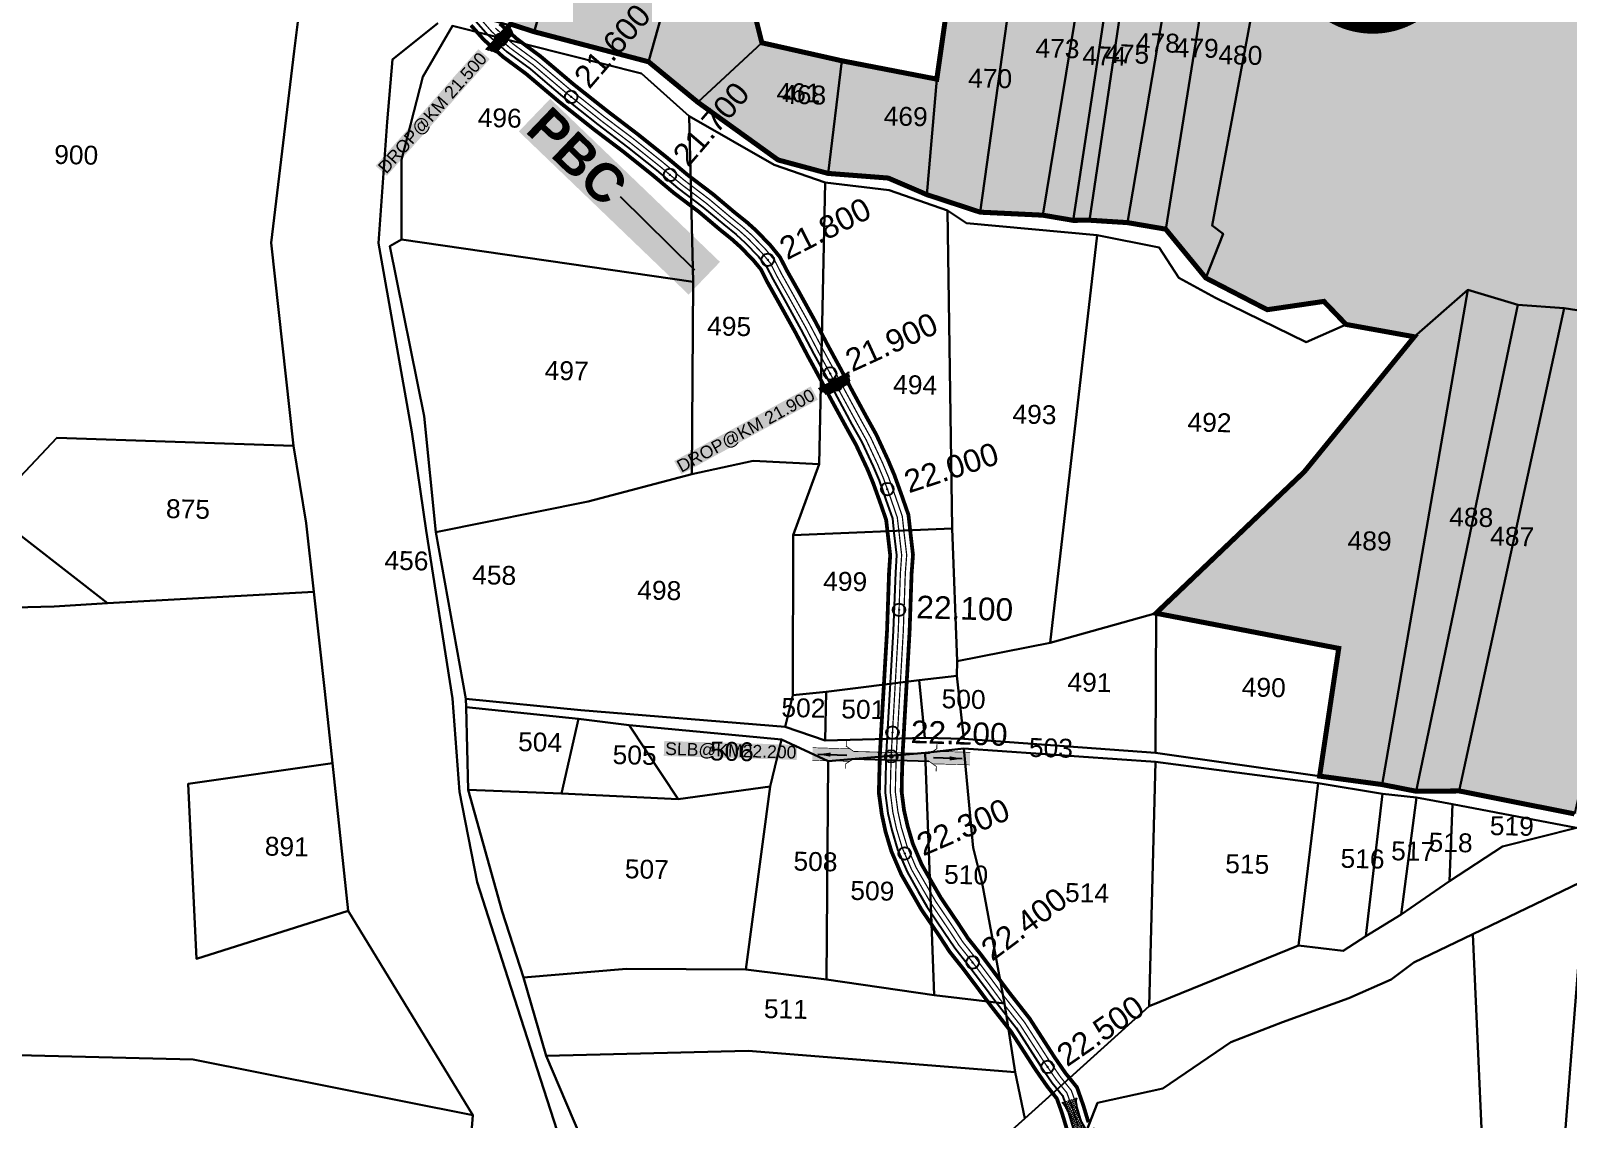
# Model space of a CAD drawing. Header units: millimetres. Extents: x 191342 to 235284, y 1600297 to 1616674.
# Drawn here: x 193123 to 194345, y 1608039 to 1608904 of the extents above; entities that cross this region are included whole.
import ezdxf
from ezdxf.enums import TextEntityAlignment as Align

# ---------------------------------------------------------------- set-up
doc = ezdxf.new("R2010")
doc.units = ezdxf.units.MM
doc.header["$LTSCALE"] = 15
doc.header["$PDMODE"] = 32
doc.header["$PDSIZE"] = 10
doc.linetypes.add('ACAD_ISO02W100', pattern=[15, 12, -3])
doc.linetypes.add('HIDDEN2', pattern=[0.1875, 0.125, -0.0625])
for name, color, linetype in [('CANAL1', 7, 'Continuous'), ('CSMark', 72, 'Continuous'), ('PAPER SIZE', 5, 'Continuous'), ('PLOT', 7, 'Continuous'), ('PLOT NO', 7, 'Continuous'), ('PLOTS NO', 7, 'Continuous'), ('STRUCTURE', 5, 'Continuous'), ('text2', 7, 'Continuous'), ('WUA-10', 3, 'Continuous')]:
    doc.layers.add(name, color=color, linetype=linetype)
doc.styles.get("Standard").update_dxf_attribs({"font": 'arial.ttf'})
doc.dimstyles.get("Standard").update_dxf_attribs({"dimtxt": 0.18, "dimasz": 0.18, "dimexe": 0.18, "dimexo": 0.0625, "dimgap": 0.09, "dimtad": 0, "dimtih": 1, "dimtoh": 1, "dimdec": 4, "dimzin": 0, "dimdsep": 46, "dimtxsty": 'Standard', "dimcen": 0.09, "dimadec": 0, "dimazin": 0, "dimtfac": 1, "dimtdec": 4, "dimtofl": 0, "dimtmove": 0, "dimatfit": 3, "dimfxl": 1, "dimtolj": 1, "dimtzin": 0, "dimarcsym": 0})

# ---------------------------------------------------------------- blocks, each defined once
blk = doc.blocks.new('DROP')
h = blk.add_hatch()
h.set_pattern_fill('ANSI31', color=1, scale=10, angle=45)
h.set_pattern_definition([(90, (-324.4107, -25.7687), (-1.25, 0), [])])
h.paths.add_polyline_path([(-9.9, -4.3), (-13.8, 4.1), (13.8, 4.1), (10.2, -4.3)])
at = {"layer": 'STRUCTURE', "color": 5, "const_width": 0.49}
blk.add_lwpolyline([(-9.9, -4.3), (-13.8, 4.1), (13.8, 4.1), (10.2, -4.3), (-9.9, -4.3)], dxfattribs=at)
at = {"layer": 'STRUCTURE', "color": 5}
blk.add_circle((0, 0), 1.33, dxfattribs=at)
blk = doc.blocks.new('SLB')
at = {"layer": 'STRUCTURE'}
h = blk.add_hatch(dxfattribs=at)
h.set_pattern_fill('DOTS', color=6, scale=20, angle=320.3722, style=0)
h.set_pattern_definition([(320.372247934, (-159.4327, -72.9564), (1.2786241598, 0.5641323054), [0, -1.25])])
h.paths.add_polyline_path([(769699.5, 1706871.1), (769699.5, 1706861.1), (769729.1, 1706861.1), (769732.1, 1706863.1), (769792.1, 1706863.1), (769795.1, 1706861.1), (769824.7, 1706861.1), (769824.7, 1706871.1), (769795.1, 1706871.1), (769792.1, 1706869.1), (769732.1, 1706869.1), (769729.1, 1706871.1)])
at = {"layer": 'STRUCTURE', "color": 6, "linetype": 'ACAD_ISO02W100', "ltscale": 0.5, "const_width": 0.5}
for points in [[(769699.5, 1706871.1), (769729.1, 1706871.1)], [(769795.1, 1706871.1), (769824.7, 1706871.1)], [(769699.5, 1706861.1), (769729.1, 1706861.1)], [(769795.1, 1706861.1), (769824.7, 1706861.1)]]:
    blk.add_lwpolyline(points, dxfattribs=at)
at = {"layer": 'STRUCTURE', "color": 6, "const_width": 0.628}
for points in [[(769726.1, 1706877.1), (769726.1, 1706873.1), (769732.1, 1706869.1), (769792.1, 1706869.1), (769798.1, 1706873.1), (769798.1, 1706877.1)], [(769726.1, 1706855.1), (769726.1, 1706859.1), (769732.1, 1706863.1), (769792.1, 1706863.1), (769798.1, 1706859.1), (769798.1, 1706855.1)]]:
    blk.add_lwpolyline(points, dxfattribs=at)
at = {"layer": 'STRUCTURE', "color": 6}
blk.add_lwpolyline([(769732.1, 1706863.1), (769792.1, 1706863.1)], dxfattribs=at)
blk.add_lwpolyline([(769732.1, 1706863.1), (769792.1, 1706863.1)], dxfattribs=at)
at = {"layer": 'STRUCTURE', "color": 0}
blk.add_circle((769762.1, 1706866.1), 1.24, dxfattribs=at)
for points in [[(769703.8, 1706866), (769726.7, 1706866)], [(769818.6, 1706865.8), (769795.7, 1706865.8)]]:
    blk.add_leader(points, dimstyle='Standard', override={"dimasz": 10, "dimgap": 0.09, "dimtad": 0}, dxfattribs=at)
blk = doc.blocks.new('AQUEDUCT')
at = {"layer": 'STRUCTURE'}
h = blk.add_hatch(dxfattribs=at)
h.set_pattern_fill('DASH', color=256, scale=8, angle=-90, style=0)
h.set_pattern_definition([(270, (-1706662.7411, 769762.6106), (1, -1), [1, -1])])
edge = h.paths.add_edge_path()
edge.add_spline(control_points=[(6.5, -63.1), (6.2, -62.6), (5.2, -61.2), (4.6, -58.3), (4.1, -54.4), (3.3, -48.8), (4.1, -41.4), (5.4, -35.8), (6, -33)], knot_values=[0, 0, 0, 0, 1.613557, 5.24513, 8.624976, 13.470124, 22.190216, 30.746377, 30.746377, 30.746377, 30.746377], degree=3, periodic=0)
edge.add_line((6, -33), (4, -30))
edge.add_line((4, -30), (4, 30))
edge.add_line((4, 30), (6, 33))
edge.add_spline(control_points=[(6, 33), (5.3, 35.8), (3.9, 41.3), (2.8, 48.7), (3.5, 54.4), (3.9, 58.3), (4.4, 61.2), (5.4, 62.6), (5.7, 63.1)], knot_values=[0, 0, 0, 0, 8.556161, 17.276253, 22.121402, 25.501247, 29.13282, 30.746377, 30.746377, 30.746377, 30.746377], degree=3, periodic=0)
edge.add_line((5.7, 63.1), (-6.5, 63.1))
edge.add_spline(control_points=[(-6.5, 63.1), (-6.2, 62.6), (-5.2, 61.2), (-4.6, 58.3), (-4.1, 54.4), (-3.3, 48.8), (-4.1, 41.4), (-5.4, 35.8), (-6, 33)], knot_values=[0, 0, 0, 0, 1.613557, 5.24513, 8.624976, 13.470124, 22.190216, 30.746377, 30.746377, 30.746377, 30.746377], degree=3, periodic=0)
edge.add_line((-6, 33), (-4, 30))
edge.add_line((-4, 30), (-4, -30))
edge.add_line((-4, -30), (-6, -33))
edge.add_spline(control_points=[(-6, -33), (-5.3, -35.8), (-3.9, -41.3), (-2.8, -48.7), (-3.5, -54.4), (-3.9, -58.3), (-4.4, -61.2), (-5.4, -62.6), (-5.7, -63.1)], knot_values=[0, 0, 0, 0, 8.556161, 17.276253, 22.121402, 25.501247, 29.13282, 30.746377, 30.746377, 30.746377, 30.746377], degree=3, periodic=0)
edge.add_line((-5.7, -63.1), (6.5, -63.1))
blk.add_circle((0, 0), 0.938)
at = {"layer": 'STRUCTURE', "const_width": 0.628}
for points in [[(-12, 36), (-8, 36), (-4, 30), (-4, -30), (-8, -36), (-12, -36)], [(12, 36), (8, 36), (4, 30), (4, -30), (8, -36), (12, -36)]]:
    blk.add_lwpolyline(points, dxfattribs=at)
at = {"layer": 'STRUCTURE', "color": 3}
for points in [[(-4, 30), (-4, -30)], [(-4, 30), (-4, -30)], [(4, 30), (4, -30)]]:
    blk.add_lwpolyline(points, dxfattribs=at)
at = {"layer": 'STRUCTURE'}
for points in [[(-6.5, 63.1), (-5.7, 61.7), (-4.7, 58.2), (-4.2, 54.9), (-3.6, 50.1), (-4.3, 41.4), (-6, 33)], [(5.7, 63.1), (4.8, 61.7), (3.9, 58.2), (3.5, 54.8), (3.1, 50), (4, 41.3), (6, 33)], [(-5.7, -63.1), (-4.8, -61.7), (-3.9, -58.2), (-3.5, -54.8), (-3.1, -50), (-4, -41.3), (-6, -33)], [(6.5, -63.1), (5.7, -61.7), (4.7, -58.2), (4.2, -54.9), (3.6, -50.1), (4.3, -41.4), (6, -33)]]:
    blk.add_spline(points, degree=3, dxfattribs=at)
at = {"layer": 'STRUCTURE', "color": 0}
blk.add_text('STREAM', height=5, dxfattribs=at).set_placement((-19.7, -0.1), align=Align.MIDDLE_CENTER)
for points in [[(32.5, 0.1), (5.8, 0)], [(0.4, -62), (0.1, -38.2)]]:
    blk.add_leader(points, dimstyle='Standard', override={"dimasz": 10, "dimgap": 0.09, "dimtad": 0}, dxfattribs=at)
blk = doc.blocks.new('PBC')
at = {"layer": 'STRUCTURE', "color": 5, "insert": (13.6, 8.7), "char_height": 30, "width": 181.057, "attachment_point": 1, "rotation": 325.6347, "bg_fill": 1, "box_fill_scale": 1.1, "bg_fill_color": 7, "bg_fill_true_color": 16777215, "bg_fill_transparency": 0}
blk.add_mtext('{\\fArial|b1|i0|c0|p34;\\C256;PBC}', dxfattribs=at)
at = {"layer": 'PAPER SIZE'}
blk.add_leader([(148.6, -102.5), (80.6, -54.7)], dimstyle='Standard', override={"dimasz": 40, "dimgap": 0.09, "dimtad": 0, "dimtfill": 2, "dimtfillclr": 5}, dxfattribs=at)

msp = doc.modelspace()

# ---------------------------------------------------------------- hatches: boundary and pattern name
at = {"layer": 'PLOTS NO', "true_color": 0xcd6928}
h = msp.add_hatch(color=32, dxfattribs=at)
h.dxf.hatch_style = 1
h.paths.add_polyline_path([(193442.4, 1609157.6), (193445, 1609162), (193513.1, 1609143), (193509.8, 1609112.6), (193609.1, 1609077.3), (193639.2, 1609088.4), (193646.3, 1609051.4), (193665.6, 1609047.8), (193704, 1608894), (193767.5, 1608879.7), (193843, 1608865.1), (193854.6, 1608946), (193894.7, 1609159.3), (193938.5, 1609145.5), (193960.7, 1609132.3), (193995.7, 1609111.5), (194003.8, 1609115.5), (194014, 1609120.5), (194056.9, 1609117.4), (194123, 1609108), (194153.3, 1609110.5), (194290.2, 1609168.3), (194427.1, 1609226.2), (194434.2, 1609235.6), (194654.4, 1609330.5), (194860, 1609429), (194894.6, 1609445.5), (194990.8, 1609501.5), (195087.1, 1609557.6), (195159.9, 1609592.5), (195187.6, 1609592.5), (195232, 1609652.2), (195290, 1609881.7), (195298, 1609910.2), (195352.7, 1610082.9), (195397.8, 1610050.9), (195395.8, 1609857.4), (195578.4, 1609792), (195672.4, 1609692.8), (195681.2, 1609662.8), (195696.8, 1609609.7), (195683.4, 1609600), (195679.8, 1609563.2), (195739.4, 1609555), (195799.3, 1609499.2), (195775.1, 1609488.9), (195798.1, 1609472.2), (195767.2, 1609328.2), (195766.1, 1609316.1), (195831.5, 1609301.6), (195814.8, 1609219.5), (195683, 1609243.2), (195513.8, 1609272), (195403.2, 1609292.5), (195413.4, 1609280.7), (195373.3, 1609156.2), (195223.2, 1609181), (195265.4, 1609308.1), (195178.1, 1609326.5), (195053.8, 1609348), (194985.2, 1609362.2), (194872.4, 1609374.9), (194840.2, 1609331.8), (194812.1, 1609275.7), (194671.6, 1609273.3), (194603.8, 1609272.1), (194554.4, 1609259.9), (194549.4, 1609205.7), (194532.9, 1609125.3), (194519.4, 1609059.2), (194549.3, 1609049.2), (194540.6, 1608998.2), (194528.5, 1608937.9), (194517.8, 1608883.3), (194503.2, 1608809.3), (194492.8, 1608756.5), (194475.4, 1608661), (194388.7, 1608276.3), (194349.6, 1608281.3), (194258.2, 1608299.5), (194223.8, 1608299.3), (194196.8, 1608304.6), (194147.2, 1608311.3), (194162.4, 1608412.8), (194017.2, 1608440.7), (194135, 1608553.1), (194222.4, 1608660.4), (194168.2, 1608670.2), (194150.6, 1608688.5), (194105.6, 1608681.9), (194056.8, 1608707.1), (194024.9, 1608745.9), (193994.5, 1608751.1), (193964.4, 1608753), (193951.4, 1608752.9), (193927.3, 1608757), (193877.5, 1608759.4), (193835.2, 1608773.3), (193804.5, 1608786.5), (193756.6, 1608790.2), (193716.9, 1608800.9), (193653.2, 1608846.7), (193614, 1608878.9), (193523, 1608902.8), (193502.6, 1608909.4), (193482.3, 1608929.5), (193471.6, 1608957.9), (193463.4, 1609048), (193460.7, 1609076.8), (193453.6, 1609124.6), (193450.8, 1609146.7)])
at = {"layer": 'text2'}
h = msp.add_hatch(dxfattribs=at)
h.set_pattern_fill('ANSI31', color=4, scale=500)
h.set_pattern_definition([(45, (0, 0), (-44.1941738, 44.1941738), [])])
edge = h.paths.add_edge_path()
edge.add_line((193072, 1608656.2), (193075.3, 1608621.8))
edge.add_line((193075.3, 1608621.8), (193042.4, 1608618.8))
edge.add_line((193042.4, 1608618.8), (193015.6, 1608619.7))
edge.add_line((193015.6, 1608619.7), (192949.4, 1608659))
edge.add_line((192949.4, 1608659), (192892.1, 1608627))
edge.add_line((192892.1, 1608627), (192853.7, 1608638.8))
edge.add_line((192853.7, 1608638.8), (192798.7, 1608651.1))
edge.add_line((192798.7, 1608651.1), (192758.5, 1608663.1))
edge.add_line((192758.5, 1608663.1), (192721.7, 1608669.2))
edge.add_line((192721.7, 1608669.2), (192705.9, 1608683.9))
edge.add_line((192705.9, 1608683.9), (192657, 1608714.7))
edge.add_line((192657, 1608714.7), (192602.3, 1608754.3))
edge.add_line((192602.3, 1608754.3), (192542.1, 1608775.7))
edge.add_line((192542.1, 1608775.7), (192520.3, 1608776.2))
edge.add_line((192520.3, 1608776.2), (192471.9, 1608777.7))
edge.add_line((192471.9, 1608777.7), (192439.9, 1608775.3))
edge.add_line((192439.9, 1608775.3), (192405, 1608805.5))
edge.add_line((192405, 1608805.5), (192393.2, 1608813.4))
edge.add_line((192393.2, 1608813.4), (192369, 1608835.7))
edge.add_line((192369, 1608835.7), (192367.9, 1608882.5))
edge.add_line((192367.9, 1608882.5), (192336.6, 1608896.4))
edge.add_line((192336.6, 1608896.4), (192298.7, 1608890.6))
edge.add_line((192298.7, 1608890.6), (192274.1, 1608887.9))
edge.add_line((192274.1, 1608887.9), (192256.6, 1608886.3))
edge.add_line((192256.6, 1608886.3), (192234.5, 1608878.8))
edge.add_line((192234.5, 1608878.8), (192201.6, 1608883.8))
edge.add_line((192201.6, 1608883.8), (192176.9, 1608883.6))
edge.add_line((192176.9, 1608883.6), (192136.4, 1608872.9))
edge.add_line((192136.4, 1608872.9), (192103.1, 1608858.8))
edge.add_line((192103.1, 1608858.8), (192083.9, 1608858.3))
edge.add_line((192083.9, 1608858.3), (192056.6, 1608858.2))
edge.add_line((192056.6, 1608858.2), (192027.8, 1608853.7))
edge.add_line((192027.8, 1608853.7), (192004.1, 1608850.9))
edge.add_line((192004.1, 1608850.9), (191961.5, 1608844.5))
edge.add_line((191961.5, 1608844.5), (191925.6, 1608862.6))
edge.add_line((191925.6, 1608862.6), (191922.1, 1608900.3))
edge.add_line((191922.1, 1608900.3), (191921.3, 1608917))
edge.add_line((191921.3, 1608917), (191910.6, 1608933.4))
edge.add_line((191910.6, 1608933.4), (191890.6, 1608967.7))
edge.add_line((191890.6, 1608967.7), (191872.1, 1608984.1))
edge.add_line((191872.1, 1608984.1), (191854.4, 1609014.4))
edge.add_line((191854.4, 1609014.4), (191851.4, 1609024.4))
edge.add_line((191851.4, 1609024.4), (191818.6, 1609043.3))
edge.add_line((191818.6, 1609043.3), (191782.1, 1609046.7))
edge.add_line((191782.1, 1609046.7), (191721.7, 1609055.3))
edge.add_line((191721.7, 1609055.3), (191722.8, 1609083.1))
edge.add_line((191722.8, 1609083.1), (191733.5, 1609097.4))
edge.add_line((191733.5, 1609097.4), (191756.6, 1609102.4))
edge.add_line((191756.6, 1609102.4), (191790.3, 1609100.7))
edge.add_line((191790.3, 1609100.7), (191807.1, 1609105.3))
edge.add_line((191807.1, 1609105.3), (191819.6, 1609128.8))
edge.add_line((191819.6, 1609128.8), (191835.3, 1609157.2))
edge.add_line((191835.3, 1609157.2), (191841, 1609181.5))
edge.add_line((191841, 1609181.5), (191850.9, 1609209.9))
edge.add_line((191850.9, 1609209.9), (191853.4, 1609233.1))
edge.add_line((191853.4, 1609233.1), (191867.3, 1609284.9))
edge.add_line((191867.3, 1609284.9), (191828, 1609327.4))
edge.add_line((191828, 1609327.4), (191830.2, 1609387.3))
edge.add_line((191830.2, 1609387.3), (191823.9, 1609442.2))
edge.add_line((191823.9, 1609442.2), (191795.7, 1609460))
edge.add_line((191795.7, 1609460), (191760.6, 1609492.9))
edge.add_line((191760.6, 1609492.9), (191738.2, 1609501.1))
edge.add_line((191738.2, 1609501.1), (191742.8, 1609520))
edge.add_line((191742.8, 1609520), (191777.2, 1609530.2))
edge.add_line((191777.2, 1609530.2), (191810, 1609535.8))
edge.add_line((191810, 1609535.8), (191808.6, 1609546.4))
edge.add_line((191808.6, 1609546.4), (191793.4, 1609554.5))
edge.add_line((191793.4, 1609554.5), (191744.8, 1609552.8))
edge.add_line((191744.8, 1609552.8), (191742.2, 1609587.5))
edge.add_line((191742.2, 1609587.5), (191724, 1609621.6))
edge.add_line((191724, 1609621.6), (191693.6, 1609625.4))
edge.add_line((191693.6, 1609625.4), (191662.7, 1609631.3))
edge.add_line((191662.7, 1609631.3), (191670.9, 1609668.8))
edge.add_line((191670.9, 1609668.8), (191677.1, 1609703.7))
edge.add_line((191677.1, 1609703.7), (191680.6, 1609721.3))
edge.add_line((191680.6, 1609721.3), (191670.2, 1609735.3))
edge.add_line((191670.2, 1609735.3), (191651.5, 1609752.2))
edge.add_line((191651.5, 1609752.2), (191636.3, 1609772.5))
edge.add_line((191636.3, 1609772.5), (191622.6, 1609793.3))
edge.add_line((191622.6, 1609793.3), (191625.4, 1609821.1))
edge.add_line((191625.4, 1609821.1), (191607.5, 1609854.8))
edge.add_line((191607.5, 1609854.8), (191604.3, 1609880.6))
edge.add_line((191604.3, 1609880.6), (191609.1, 1609905.4))
edge.add_line((191609.1, 1609905.4), (191612.6, 1609933.9))
edge.add_line((191612.6, 1609933.9), (191617.2, 1609953.9))
edge.add_line((191617.2, 1609953.9), (191630.1, 1609972))
edge.add_line((191630.1, 1609972), (191643, 1609989.6))
edge.add_line((191643, 1609989.6), (191660.6, 1610009.3))
edge.add_line((191660.6, 1610009.3), (191670.3, 1610024.9))
edge.add_line((191670.3, 1610024.9), (191668.9, 1610040.8))
edge.add_line((191668.9, 1610040.8), (191673.2, 1610058.3))
edge.add_line((191673.2, 1610058.3), (191664.4, 1610071))
edge.add_line((191664.4, 1610071), (191646.7, 1610076.9))
edge.add_line((191646.7, 1610076.9), (191637.2, 1610085.5))
edge.add_line((191637.2, 1610085.5), (191634.7, 1610104.6))
edge.add_line((191634.7, 1610104.6), (191609.1, 1610118.8))
edge.add_line((191609.1, 1610118.8), (191585.8, 1610125.3))
edge.add_line((191585.8, 1610125.3), (191589, 1610150))
edge.add_line((191589, 1610150), (191620.4, 1610172.6))
edge.add_line((191620.4, 1610172.6), (191625.8, 1610190))
edge.add_line((191625.8, 1610190), (191626.2, 1610214.6))
edge.add_line((191626.2, 1610214.6), (191615.4, 1610231.6))
edge.add_line((191615.4, 1610231.6), (191643.8, 1610246.4))
edge.add_line((191643.8, 1610246.4), (191669, 1610277.8))
edge.add_line((191669, 1610277.8), (191681, 1610313.9))
edge.add_line((191681, 1610313.9), (191690.2, 1610341.9))
edge.add_line((191690.2, 1610341.9), (191702, 1610357.4))
edge.add_line((191702, 1610357.4), (191716.1, 1610371.1))
edge.add_line((191716.1, 1610371.1), (191735.5, 1610396.5))
edge.add_line((191735.5, 1610396.5), (191756.6, 1610382.7))
edge.add_line((191756.6, 1610382.7), (191782.5, 1610374.5))
edge.add_line((191782.5, 1610374.5), (191802.1, 1610362.8))
edge.add_line((191802.1, 1610362.8), (191842.1, 1610347.1))
edge.add_line((191842.1, 1610347.1), (191868.9, 1610345.3))
edge.add_line((191868.9, 1610345.3), (191901.3, 1610350.7))
edge.add_line((191901.3, 1610350.7), (191930.6, 1610356.8))
edge.add_line((191930.6, 1610356.8), (191953.2, 1610354.9))
edge.add_line((191953.2, 1610354.9), (191976.9, 1610353.4))
edge.add_line((191976.9, 1610353.4), (192007, 1610343.8))
edge.add_line((192007, 1610343.8), (192038.4, 1610333.3))
edge.add_line((192038.4, 1610333.3), (192079.7, 1610334.9))
edge.add_line((192079.7, 1610334.9), (192089.4, 1610316.1))
edge.add_line((192089.4, 1610316.1), (192094.9, 1610295.2))
edge.add_line((192094.9, 1610295.2), (192093.6, 1610291.6))
edge.add_line((192093.6, 1610291.6), (192100.9, 1610264.9))
edge.add_line((192100.9, 1610264.9), (192129.5, 1610247.8))
edge.add_line((192129.5, 1610247.8), (192137.5, 1610245.3))
edge.add_line((192137.5, 1610245.3), (192189.8, 1610251.5))
edge.add_line((192189.8, 1610251.5), (192224.4, 1610253.7))
edge.add_line((192224.4, 1610253.7), (192256.5, 1610231))
edge.add_line((192256.5, 1610231), (192268.6, 1610202.6))
edge.add_line((192268.6, 1610202.6), (192283.4, 1610167.3))
edge.add_line((192283.4, 1610167.3), (192317.1, 1610125.2))
edge.add_line((192317.1, 1610125.2), (192322.9, 1610097.1))
edge.add_line((192322.9, 1610097.1), (192326, 1610079.3))
edge.add_line((192326, 1610079.3), (192335.8, 1610052.7))
edge.add_line((192335.8, 1610052.7), (192343.4, 1610033.3))
edge.add_line((192343.4, 1610033.3), (192359, 1610012.1))
edge.add_line((192359, 1610012.1), (192381.5, 1609993.9))
edge.add_line((192381.5, 1609993.9), (192396.3, 1609968.4))
edge.add_line((192396.3, 1609968.4), (192410.1, 1609944.8))
edge.add_line((192410.1, 1609944.8), (192419.6, 1609926.5))
edge.add_line((192419.6, 1609926.5), (192428.7, 1609900.3))
edge.add_line((192428.7, 1609900.3), (192450.6, 1609888.2))
edge.add_line((192450.6, 1609888.2), (192471.5, 1609862.6))
edge.add_line((192471.5, 1609862.6), (192496.7, 1609835.5))
edge.add_line((192496.7, 1609835.5), (192518.8, 1609827.1))
edge.add_line((192518.8, 1609827.1), (192550.3, 1609809.5))
edge.add_line((192550.3, 1609809.5), (192575, 1609795.9))
edge.add_line((192575, 1609795.9), (192625, 1609796.1))
edge.add_line((192625, 1609796.1), (192673.2, 1609796.4))
edge.add_line((192673.2, 1609796.4), (192701.9, 1609802.1))
edge.add_line((192701.9, 1609802.1), (192737.3, 1609810.2))
edge.add_line((192737.3, 1609810.2), (192760.8, 1609813.7))
edge.add_line((192760.8, 1609813.7), (192792.6, 1609816.1))
edge.add_line((192792.6, 1609816.1), (192813.2, 1609819.6))
edge.add_line((192813.2, 1609819.6), (192846.6, 1609813.4))
edge.add_line((192846.6, 1609813.4), (192872.5, 1609802))
edge.add_line((192872.5, 1609802), (192906.8, 1609777.2))
edge.add_line((192906.8, 1609777.2), (192940.8, 1609753.5))
edge.add_line((192940.8, 1609753.5), (193011.9, 1609739.4))
edge.add_line((193011.9, 1609739.4), (193119.9, 1609772.1))
edge.add_line((193119.9, 1609772.1), (193170.8, 1609790.5))
edge.add_line((193170.8, 1609790.5), (193208.4, 1609810.6))
edge.add_line((193208.4, 1609810.6), (193274.3, 1609804.2))
edge.add_line((193274.3, 1609804.2), (193309.3, 1609812.2))
edge.add_line((193309.3, 1609812.2), (193337.3, 1609849.1))
edge.add_line((193337.3, 1609849.1), (193358.2, 1609865.5))
edge.add_line((193358.2, 1609865.5), (193385.1, 1609884.2))
edge.add_line((193385.1, 1609884.2), (193413.7, 1609895.9))
edge.add_line((193413.7, 1609895.9), (193423.6, 1609890.2))
edge.add_line((193423.6, 1609890.2), (193426.8, 1609881))
edge.add_line((193426.8, 1609881), (193432.4, 1609869.3))
edge.add_line((193432.4, 1609869.3), (193451.4, 1609861.1))
edge.add_line((193451.4, 1609861.1), (193442.2, 1609849.6))
edge.add_line((193442.2, 1609849.6), (193418.4, 1609838.1))
edge.add_line((193418.4, 1609838.1), (193404.5, 1609819))
edge.add_line((193404.5, 1609819), (193401.9, 1609801.7))
edge.add_line((193401.9, 1609801.7), (193407.7, 1609786.7))
edge.add_line((193407.7, 1609786.7), (193415, 1609776.8))
edge.add_line((193415, 1609776.8), (193417.1, 1609772.9))
edge.add_line((193417.1, 1609772.9), (193431.6, 1609763.4))
edge.add_line((193431.6, 1609763.4), (193473.4, 1609758.7))
edge.add_line((193473.4, 1609758.7), (193515.3, 1609752.6))
edge.add_line((193515.3, 1609752.6), (193544.8, 1609745.7))
edge.add_line((193544.8, 1609745.7), (193584.3, 1609734.7))
edge.add_line((193584.3, 1609734.7), (193604.9, 1609715.8))
edge.add_line((193604.9, 1609715.8), (193610.7, 1609687.5))
edge.add_line((193610.7, 1609687.5), (193634.7, 1609643.6))
edge.add_line((193634.7, 1609643.6), (193671.4, 1609585.4))
edge.add_line((193671.4, 1609585.4), (193711.2, 1609550.9))
edge.add_line((193711.2, 1609550.9), (193660.4, 1609509.3))
edge.add_line((193660.4, 1609509.3), (193604.9, 1609440.8))
edge.add_line((193604.9, 1609440.8), (193577, 1609410.3))
edge.add_line((193577, 1609410.3), (193522.6, 1609367.7))
edge.add_line((193522.6, 1609367.7), (193465.8, 1609290.3))
edge.add_line((193465.8, 1609290.3), (193430.4, 1609256.7))
edge.add_line((193430.4, 1609256.7), (193400.3, 1609205.4))
edge.add_line((193400.3, 1609205.4), (193392.4, 1609191.1))
edge.add_line((193392.4, 1609191.1), (193368, 1609136))
edge.add_line((193368, 1609136), (193312.6, 1609143.1))
edge.add_line((193312.6, 1609143.1), (193288.9, 1609126))
edge.add_line((193288.9, 1609126), (193256.5, 1609094.2))
edge.add_line((193256.5, 1609094.2), (193201.6, 1609037.1))
edge.add_line((193201.6, 1609037.1), (193156.6, 1608992.9))
edge.add_line((193156.6, 1608992.9), (193130.7, 1608961))
edge.add_line((193130.7, 1608961), (193105.1, 1608918.7))
edge.add_line((193105.1, 1608918.7), (193097, 1608902.2))
edge.add_line((193097, 1608902.2), (193072, 1608822.5))
edge.add_line((193072, 1608822.5), (193066, 1608759))
edge.add_line((193066, 1608759), (193069, 1608705.9))
edge.add_line((193069, 1608705.9), (193071.9, 1608658.6))
h.paths.add_polyline_path([(192550.1, 1609414.4), (192865.2, 1609414.4), (192865.2, 1609486.5), (192550.1, 1609486.5)], flags=24)
at = {"layer": 'text2', "true_color": 0xf1eb1f}
h = msp.add_hatch(dxfattribs=at)
h.set_pattern_fill('ANSI31', color=2)
h.set_pattern_definition([(45, (3325.78227, -3707.59692), (-0.088388347648, 0.088388347648), [])])
edge = h.paths.add_edge_path()
edge.add_arc((194189.2, 1608971), 69.1, 0, 360)
h.paths.add_polyline_path([(194110.6, 1608940), (194267.9, 1608940), (194267.9, 1609002), (194110.6, 1609002)], flags=9)

# ---------------------------------------------------------------- linework, layer by layer
at = {"layer": 'CANAL1', "color": 200, "const_width": 3}
for points in [[(193472.9, 1608907.9), (193483.1, 1608896.4), (193498.3, 1608882.9), (193516.7, 1608869.3), (193526.5, 1608861), (193542.6, 1608847.4), (193570.8, 1608825), (193594.3, 1608807.2), (193617.3, 1608788.8), (193634.2, 1608774.6), (193654.1, 1608759.6), (193670.5, 1608745.7), (193680.3, 1608737.8), (193687.3, 1608731.5), (193697.6, 1608720.8), (193703.3, 1608713.9), (193708.5, 1608703.6), (193717.6, 1608687.4), (193730.7, 1608663.8), (193740.9, 1608644.4), (193750.7, 1608626.4), (193759.4, 1608609.9), (193771.2, 1608588.3), (193778.9, 1608574.4), (193787.9, 1608555.2), (193792.4, 1608544.3), (193797.8, 1608529.3), (193802.8, 1608514.9), (193804, 1608504.2), (193806, 1608486.7), (193805.1, 1608473.2), (193803.5, 1608427), (193799.2, 1608353.3), (193797.9, 1608330.3), (193797.3, 1608311), (193797, 1608297.8), (193799.3, 1608281), (193802.3, 1608267.1), (193807, 1608251.4), (193814.9, 1608233), (193824, 1608217.1), (193830.9, 1608205.1), (193844.8, 1608184.7), (193853.2, 1608171.8), (193863.7, 1608158.6), (193875.3, 1608143.2), (193885.9, 1608128.9), (193902, 1608108.3), (193921.4, 1608078.2), (193930.8, 1608064.7), (193938.4, 1608055.1), (193942.4, 1608043.9), (193946.4, 1608030.7)], [(193495.8, 1608909.2), (193509.6, 1608896.9), (193527.9, 1608883.4), (193538.1, 1608874.8), (193554, 1608861.3), (193581.8, 1608839.3), (193605.3, 1608821.4), (193628.7, 1608802.7), (193645.4, 1608788.7), (193665.3, 1608773.6), (193682, 1608759.5), (193692, 1608751.5), (193699.8, 1608744.5), (193711, 1608732.8), (193718.4, 1608723.7), (193724.4, 1608712.1), (193733.4, 1608696.2), (193746.6, 1608672.3), (193756.8, 1608652.9), (193766.6, 1608634.9), (193775.3, 1608618.5), (193787, 1608596.9), (193795, 1608582.5), (193804.3, 1608562.4), (193809.2, 1608550.8), (193814.8, 1608535.3), (193820.5, 1608518.9), (193821.9, 1608506.2), (193824.1, 1608487.1), (193823, 1608472.3), (193821.4, 1608426.2), (193817.2, 1608352.2), (193815.9, 1608329.5), (193815.3, 1608310.6), (193815.1, 1608298.8), (193817, 1608284.1), (193819.8, 1608271.7), (193824, 1608257.5), (193831, 1608241.1), (193839.6, 1608226.1), (193846.2, 1608214.7), (193859.8, 1608194.6), (193867.8, 1608182.4), (193878, 1608169.6), (193889.7, 1608153.9), (193900.2, 1608139.8), (193916.7, 1608118.8), (193936.4, 1608088.2), (193945.2, 1608075.4), (193954.4, 1608064), (193959.5, 1608049.5), (193963.5, 1608036.2)]]:
    msp.add_lwpolyline(points, dxfattribs=at)
at = {"layer": 'CANAL1', "color": 5}
msp.add_lwpolyline([(193476.8, 1608911.1), (193486.6, 1608900), (193501.4, 1608886.8), (193519.8, 1608873.3), (193529.7, 1608864.9), (193545.7, 1608851.3), (193573.8, 1608829), (193597.3, 1608811.1), (193620.4, 1608792.7), (193637.3, 1608778.5), (193657.2, 1608763.5), (193673.7, 1608749.5), (193683.5, 1608741.6), (193690.7, 1608735.1), (193701.3, 1608724.1), (193707.5, 1608716.6), (193712.9, 1608705.9), (193722, 1608689.8), (193735.1, 1608666.1), (193745.3, 1608646.7), (193755.1, 1608628.7), (193763.8, 1608612.3), (193775.6, 1608590.7), (193783.4, 1608576.6), (193792.5, 1608557.2), (193797.1, 1608546.1), (193802.5, 1608530.9), (193807.7, 1608516), (193809, 1608504.7), (193811.1, 1608486.8), (193810.1, 1608473), (193808.4, 1608426.8), (193804.2, 1608353), (193802.9, 1608330.1), (193802.3, 1608310.9), (193802.1, 1608298), (193804.2, 1608281.9), (193807.2, 1608268.4), (193811.7, 1608253.1), (193819.4, 1608235.2), (193828.3, 1608219.6), (193835.2, 1608207.8), (193848.9, 1608187.4), (193857.3, 1608174.8), (193867.7, 1608161.6), (193879.3, 1608146.2), (193889.8, 1608131.9), (193906.1, 1608111.2), (193925.5, 1608081), (193934.8, 1608067.6), (193942.9, 1608057.6), (193947.1, 1608045.4), (193951.1, 1608032.2)], dxfattribs=at)
at = {"layer": 'CANAL1', "color": 1, "linetype": 'HIDDEN2', "ltscale": 4, "const_width": 1}
msp.add_lwpolyline([(193479.9, 1608913.6), (193489.4, 1608902.8), (193503.9, 1608889.9), (193522.3, 1608876.4), (193532.3, 1608867.9), (193548.3, 1608854.4), (193576.3, 1608832.1), (193599.8, 1608814.3), (193623, 1608795.8), (193639.8, 1608781.7), (193659.7, 1608766.6), (193676.3, 1608752.6), (193686.1, 1608744.7), (193693.5, 1608738), (193704.3, 1608726.8), (193710.8, 1608718.8), (193716.4, 1608707.8), (193725.5, 1608691.8), (193738.7, 1608668), (193748.8, 1608648.6), (193758.6, 1608630.6), (193767.3, 1608614.2), (193779.1, 1608592.6), (193786.9, 1608578.5), (193796.1, 1608558.8), (193800.8, 1608547.5), (193803.7, 1608539.4), (193806.3, 1608532.3), (193811.6, 1608516.9), (193813, 1608505.2), (193815.1, 1608486.9), (193814.1, 1608472.8), (193812.4, 1608426.6), (193808.2, 1608352.8), (193806.9, 1608329.9), (193806.3, 1608310.8), (193806.1, 1608298.3), (193808.1, 1608282.6), (193811, 1608269.4), (193815.5, 1608254.4), (193817.5, 1608249.8), (193823, 1608237), (193831.8, 1608221.6), (193838.6, 1608209.9), (193852.3, 1608189.6), (193860.5, 1608177.1), (193870.9, 1608164.1), (193882.5, 1608148.6), (193893, 1608134.3), (193909.3, 1608113.5), (193928.9, 1608083.2), (193931, 1608080.2), (193938, 1608070), (193946.4, 1608059.6), (193951, 1608046.7), (193954.9, 1608033.5)], dxfattribs=at)
at = {"layer": 'CANAL1', "color": 5, "const_width": 1}
msp.add_lwpolyline([(193492.3, 1608905.6), (193506.4, 1608893), (193524.8, 1608879.5), (193534.9, 1608871), (193550.8, 1608857.5), (193578.7, 1608835.3), (193602.3, 1608817.5), (193625.5, 1608798.9), (193642.3, 1608784.8), (193662.2, 1608769.7), (193678.8, 1608755.7), (193688.7, 1608747.7), (193696.3, 1608740.9), (193707.3, 1608729.5), (193714.2, 1608721), (193720, 1608709.7), (193729, 1608693.7), (193742.2, 1608669.9), (193752.4, 1608650.5), (193762.2, 1608632.5), (193770.9, 1608616.1), (193782.6, 1608594.5), (193790.5, 1608580.3), (193799.8, 1608560.4), (193804.6, 1608549), (193810.1, 1608533.6), (193815.6, 1608517.8), (193816.9, 1608505.6), (193819.1, 1608487), (193818, 1608472.5), (193816.4, 1608426.4), (193812.2, 1608352.5), (193810.9, 1608329.7), (193810.3, 1608310.7), (193810.1, 1608298.5), (193812.1, 1608283.3), (193814.9, 1608270.4), (193819.3, 1608255.8), (193826.5, 1608238.8), (193835.3, 1608223.6), (193842, 1608212), (193855.6, 1608191.9), (193863.7, 1608179.5), (193874, 1608166.5), (193885.7, 1608150.9), (193896.2, 1608136.7), (193912.6, 1608115.9), (193932.2, 1608085.5), (193941.2, 1608072.4), (193949.9, 1608061.5), (193954.8, 1608047.9), (193958.7, 1608034.7)], dxfattribs=at)
at = {"layer": 'PLOT'}
for points in [[(193566.5, 1609054), (193523, 1608902.8), (193463.6, 1608918.9)], [(193854.6, 1608946), (193843, 1608865.1), (193767.5, 1608879.7), (193704, 1608894), (193665.6, 1609047.8)], [(194528.5, 1608937.9), (194517.8, 1608883.3), (194503.2, 1608809.3), (194492.8, 1608756.5), (194475.4, 1608661), (194438.8, 1608667.7), (194341.5, 1608683.1), (194304.8, 1608685.9), (194265, 1608697.7), (194222.4, 1608660.4), (194168.2, 1608670.2), (194150.6, 1608688.5), (194105.6, 1608681.9), (194056.8, 1608707.1), (194070.6, 1608742.3), (194061.7, 1608748.7), (194113.3, 1609024.5)], [(193338.4, 1608936.4), (193332.4, 1608887.4), (193314.1, 1608735.1), (193331.9, 1608573.7), (193143.9, 1608580), (193089.2, 1608522.4), (193184.1, 1608448.7), (193141.6, 1608446.2), (192941.7, 1608441), (192991.4, 1608511.9), (192997.1, 1608557.7), (192942.8, 1608595.6), (192922.1, 1608613.8), (192922.1, 1608613.8), (192902.4, 1608621.9), (192908.7, 1608629.9), (192935.8, 1608659.4), (192845.3, 1608751.5), (192981.6, 1608935.8)], [(193446.5, 1608909.7), (193410.4, 1608880.6), (193406.3, 1608831.3), (193399.3, 1608734.8), (193426, 1608584.8), (193437.3, 1608506.5), (193458.1, 1608373), (193463.7, 1608298.7), (193477.9, 1608227), (193502.3, 1608150.9), (193549, 1608005.7), (193472.4, 1608018.2), (193472.4, 1608018.2), (193474.4, 1608041.9), (193375.4, 1608204.3), (193362.9, 1608321.5), (193356.8, 1608378.5), (193348, 1608457.7), (193341.9, 1608512.3), (193331.9, 1608573.7), (193314.1, 1608735.1), (193332.4, 1608887.4), (193338.4, 1608936.4)], [(193463.6, 1608918.9), (193523, 1608902.8), (193614, 1608878.9), (193653.2, 1608846.7), (193716.9, 1608800.9), (193756.6, 1608790.2), (193804.5, 1608786.5), (193835.2, 1608773.3), (193877.5, 1608759.4), (193877.5, 1608759.4), (193927.3, 1608757), (193951.4, 1608752.9), (193964.4, 1608753), (193994.5, 1608751.1), (194024.9, 1608745.9), (194056.8, 1608707.1), (194105.6, 1608681.9), (194150.6, 1608688.5), (194168.2, 1608670.2), (194136.5, 1608656.1), (194064.5, 1608691.3), (194035.3, 1608707.1), (194019.6, 1608731.2), (193970.5, 1608741.2), (193866.6, 1608750.6), (193851.5, 1608760.8), (193805.2, 1608777), (193754.2, 1608783.1), (193713.7, 1608796.9), (193646.3, 1608835.6), (193608.4, 1608869.6), (193458.2, 1608907.5)], [(193549, 1608005.7), (193502.3, 1608150.9), (193477.9, 1608227), (193463.7, 1608298.7), (193458.1, 1608373), (193437.3, 1608506.5), (193426, 1608584.8), (193399.3, 1608734.8), (193406.3, 1608831.3), (193410.4, 1608880.6), (193446.5, 1608909.7)], [(193458.2, 1608907.5), (193434.7, 1608867), (193417.6, 1608800.9), (193417.6, 1608737.7), (193408.5, 1608732.5), (193435.8, 1608597.3), (193445, 1608505.1), (193468.7, 1608372.7), (193469.1, 1608366.2), (193470.7, 1608300.3), (193497.8, 1608203.7), (193514.6, 1608151.4), (193532.6, 1608089.1), (193603.2, 1607923.5)], [(194351.4, 1608270.2), (194252.9, 1608288.9), (194224.3, 1608294.2), (194197.2, 1608297.2), (194146, 1608305.7), (194016.9, 1608322.6), (193864.6, 1608333.2), (193833.8, 1608329.8), (193756.7, 1608323.1), (193719.6, 1608340.5), (193598.7, 1608351.8), (193558.2, 1608356.7), (193469.1, 1608366.2), (193468.7, 1608372.7), (193560.3, 1608363.6), (193722.6, 1608350.5), (193754.3, 1608339.5), (193833.5, 1608341.7), (193864.4, 1608341), (194016.8, 1608329.7), (194147.2, 1608311.3), (194196.8, 1608304.6), (194223.8, 1608299.3), (194258.2, 1608299.5), (194349.6, 1608281.3)], [(193817.8, 1607954.1), (193913.1, 1608039.2), (194011.7, 1608128.4), (194130.5, 1608176.6), (194165.9, 1608172.5), (194183.8, 1608184), (194212, 1608201.3), (194250.5, 1608227.9), (194292.6, 1608255.5), (194351.4, 1608270.2)], [(194354.3, 1608226.7), (194268.9, 1608185.7), (194222, 1608163.3), (194204, 1608149.8), (194170.5, 1608134.8), (194117.6, 1608115.9), (194076.6, 1608100), (194022.7, 1608063.2), (193970.8, 1608051.7), (193943.6, 1607982.5)]]:
    msp.add_lwpolyline(points, dxfattribs=at)
for points in [[(193635.6, 1609030.5), (193653.8, 1609020.3), (193614, 1608878.9), (193523, 1608902.8), (193566.5, 1609054), (193602.7, 1609047.8), (193613.7, 1609034.6), (193635.6, 1609030.5)], [(193614, 1608878.9), (193653.8, 1609020.3), (193635.6, 1609030.5), (193646.3, 1609051.4), (193665.6, 1609047.8), (193704, 1608894), (193653.2, 1608846.7), (193614, 1608878.9)], [(194040.1, 1609019.3), (193994.5, 1608751.1), (193964.4, 1608753), (194002.1, 1609008.4), (194040.1, 1609019.3)], [(194069.3, 1609022.3), (194024.9, 1608745.9), (193994.5, 1608751.1), (194040.1, 1609019.3), (194069.3, 1609022.3)], [(194113.3, 1609024.5), (194061.7, 1608748.7), (194070.6, 1608742.3), (194056.8, 1608707.1), (194024.9, 1608745.9), (194069.3, 1609022.3), (194113.3, 1609024.5)], [(193877.5, 1608759.4), (193904, 1608949), (193912.7, 1609002.7), (193967.5, 1609002.4), (193927.3, 1608757), (193877.5, 1608759.4)], [(193989.5, 1609004.2), (193951.4, 1608752.9), (193927.3, 1608757), (193967.5, 1609002.4), (193989.5, 1609004.2)], [(194002.1, 1609008.4), (193964.4, 1608753), (193951.4, 1608752.9), (193989.5, 1609004.2), (194002.1, 1609008.4)], [(193843, 1608865.1), (193854.6, 1608946), (193904, 1608949), (193877.5, 1608759.4), (193835.2, 1608773.3), (193843, 1608865.1)], [(193649.4, 1608704.1), (193417.6, 1608737.7), (193417.6, 1608800.9), (193434.7, 1608867), (193458.2, 1608907.5), (193608.4, 1608869.6), (193646.3, 1608835.6), (193649.4, 1608704.1)], [(193756.6, 1608790.2), (193716.9, 1608800.9), (193653.2, 1608846.7), (193704, 1608894), (193767.5, 1608879.7), (193756.6, 1608790.2)], [(193835.2, 1608773.3), (193804.5, 1608786.5), (193756.6, 1608790.2), (193767.5, 1608879.7), (193843, 1608865.1), (193835.2, 1608773.3)], [(193749.5, 1608559.3), (193697.1, 1608561.7), (193648.5, 1608551.1), (193649.4, 1608704.1), (193646.3, 1608835.6), (193713.7, 1608796.9), (193754.2, 1608783.1), (193749.5, 1608559.3)], [(193729, 1608502.7), (193749.5, 1608559.3), (193754.2, 1608783.1), (193805.2, 1608777), (193851.5, 1608760.8), (193855.2, 1608508.1), (193729, 1608502.7)], [(193855.2, 1608508.1), (193851.5, 1608760.8), (193866.6, 1608750.6), (193970.5, 1608741.2), (193933.1, 1608417.2), (193859.2, 1608402.6), (193855.2, 1608508.1)], [(193417.6, 1608737.7), (193649.4, 1608704.1), (193648.5, 1608551.1), (193565.9, 1608529.5), (193445, 1608505.1), (193435.8, 1608597.3), (193408.5, 1608732.5), (193417.6, 1608737.7)], [(194168.2, 1608670.2), (194222.4, 1608660.4), (194135, 1608553.1), (194017.2, 1608440.7), (193933.1, 1608417.2), (193970.5, 1608741.2), (194019.6, 1608731.2), (194035.3, 1608707.1), (194064.5, 1608691.3), (194136.5, 1608656.1), (194168.2, 1608670.2)], [(194265, 1608697.7), (194196.8, 1608304.6), (194147.2, 1608311.3), (194162.4, 1608412.8), (194017.2, 1608440.7), (194135, 1608553.1), (194222.4, 1608660.4), (194265, 1608697.7)], [(194223.8, 1608299.3), (194196.8, 1608304.6), (194265, 1608697.7), (194304.8, 1608685.9), (194223.8, 1608299.3)], [(194258.2, 1608299.5), (194223.8, 1608299.3), (194304.8, 1608685.9), (194341.5, 1608683.1), (194258.2, 1608299.5)], [(194349.6, 1608281.3), (194258.2, 1608299.5), (194341.5, 1608683.1), (194438.8, 1608667.7), (194349.6, 1608281.3)], [(193184.1, 1608448.7), (193089.2, 1608522.4), (193143.9, 1608580), (193331.9, 1608573.7), (193341.9, 1608512.3), (193348, 1608457.7), (193184.1, 1608448.7)], [(193722.6, 1608350.5), (193560.3, 1608363.6), (193468.7, 1608372.7), (193445, 1608505.1), (193565.9, 1608529.5), (193648.5, 1608551.1), (193697.1, 1608561.7), (193749.5, 1608559.3), (193729, 1608502.7), (193728.6, 1608375.7), (193722.6, 1608350.5)], [(192941.7, 1608441), (193141.6, 1608446.2), (193184.1, 1608448.7), (193348, 1608457.7), (193356.8, 1608378.5), (193362.9, 1608321.5), (193248.2, 1608305.2), (193254.9, 1608166.1), (193375.4, 1608204.3), (193474.4, 1608041.9), (193252.2, 1608086.1), (192941.5, 1608093.9), (192812.7, 1608096.1), (192780.3, 1608238.2), (192789.6, 1608333.9), (192793.5, 1608342.8), (192862, 1608502.9), (192941.7, 1608441)], [(193728.6, 1608375.7), (193729, 1608502.7), (193855.2, 1608508.1), (193859.2, 1608402.6), (193859, 1608390.9), (193828.9, 1608387.5), (193755.1, 1608378.3), (193728.6, 1608375.7)], [(194017.2, 1608440.7), (194016.8, 1608329.7), (193864.4, 1608341), (193859, 1608390.9), (193859.2, 1608402.6), (193933.1, 1608417.2), (194017.2, 1608440.7)], [(194147.2, 1608311.3), (194016.8, 1608329.7), (194017.2, 1608440.7), (194162.4, 1608412.8), (194147.2, 1608311.3)], [(193754.3, 1608339.5), (193755.1, 1608378.3), (193828.9, 1608387.5), (193833.5, 1608341.7), (193754.3, 1608339.5)], [(193833.5, 1608341.7), (193828.9, 1608387.5), (193859, 1608390.9), (193864.4, 1608341), (193833.5, 1608341.7)], [(193722.6, 1608350.5), (193728.6, 1608375.7), (193755.1, 1608378.3), (193754.3, 1608339.5), (193722.6, 1608350.5)], [(193558.2, 1608356.7), (193544.9, 1608297.6), (193470.7, 1608300.3), (193469.1, 1608366.2), (193558.2, 1608356.7)], [(193598.7, 1608351.8), (193637.4, 1608293), (193544.9, 1608297.6), (193558.2, 1608356.7), (193598.7, 1608351.8)], [(193719.6, 1608340.5), (193710.5, 1608303.1), (193637.4, 1608293), (193598.7, 1608351.8), (193719.6, 1608340.5)], [(193756.7, 1608323.1), (193755.3, 1608149.6), (193691.3, 1608157.7), (193710.5, 1608303.1), (193719.6, 1608340.5), (193756.7, 1608323.1)], [(193841, 1608137.3), (193833.8, 1608329.8), (193864.6, 1608333.2), (193871.9, 1608254.4), (193879, 1608226.2), (193896.7, 1608130.7), (193841, 1608137.3)], [(193905.4, 1608076), (193896.7, 1608130.7), (193879, 1608226.2), (193871.9, 1608254.4), (193864.6, 1608333.2), (194016.9, 1608322.6), (194011.7, 1608128.4), (193913.1, 1608039.2), (193905.4, 1608076)], [(193375.4, 1608204.3), (193254.9, 1608166.1), (193248.2, 1608305.2), (193362.9, 1608321.5), (193375.4, 1608204.3)], [(193841, 1608137.3), (193755.3, 1608149.6), (193756.7, 1608323.1), (193833.8, 1608329.8), (193841, 1608137.3)], [(194146, 1608305.7), (194130.5, 1608176.6), (194011.7, 1608128.4), (194016.9, 1608322.6), (194146, 1608305.7)], [(193710.5, 1608303.1), (193691.3, 1608157.7), (193596.4, 1608158.1), (193514.6, 1608151.4), (193497.8, 1608203.7), (193470.7, 1608300.3), (193544.9, 1608297.6), (193637.4, 1608293), (193710.5, 1608303.1)], [(194197.2, 1608297.2), (194183.8, 1608184), (194165.9, 1608172.5), (194130.5, 1608176.6), (194146, 1608305.7), (194197.2, 1608297.2)], [(194224.3, 1608294.2), (194212, 1608201.3), (194183.8, 1608184), (194197.2, 1608297.2), (194224.3, 1608294.2)], [(194250.5, 1608227.9), (194212, 1608201.3), (194224.3, 1608294.2), (194252.9, 1608288.9), (194250.5, 1608227.9)], [(194250.5, 1608227.9), (194252.9, 1608288.9), (194351.4, 1608270.2), (194292.6, 1608255.5), (194250.5, 1608227.9)], [(194426.8, 1608246.7), (194416.2, 1608134.5), (194401.6, 1607994.2), (194380.9, 1607819.6), (194367.1, 1607719.4), (194349.3, 1607631), (194321.2, 1607490.2), (194261.5, 1607519.3), (194294.2, 1607644.7), (194312.2, 1607715), (194315, 1607739.6), (194321.4, 1607808.6), (194337.5, 1607967.5), (194353.5, 1608169.5), (194354.3, 1608226.7), (194426.8, 1608246.7)], [(194354.3, 1608226.7), (194353.5, 1608169.5), (194337.5, 1607967.5), (194321.4, 1607808.6), (194315, 1607739.6), (194312.2, 1607715), (194294.2, 1607644.7), (194261.5, 1607519.3), (194245.9, 1607491.6), (194134.7, 1607522.7), (194137.2, 1607552.5), (194168.5, 1607549.1), (194170.3, 1607556.9), (194208.2, 1607556.8), (194250.4, 1607697.9), (194265.3, 1607787.3), (194270.6, 1607827.4), (194260.6, 1607838.6), (194266.4, 1607996.1), (194277.2, 1608001.7), (194268.9, 1608185.7), (194354.3, 1608226.7)], [(194268.9, 1608185.7), (194277.2, 1608001.7), (194266.4, 1607996.1), (194088.7, 1607944.7), (194071.3, 1607938.8), (194075.9, 1607899.2), (193957.1, 1607880), (193946.9, 1607884.7), (193938.2, 1607885.7), (193943.6, 1607982.5), (193970.8, 1608051.7), (194022.7, 1608063.2), (194076.6, 1608100), (194117.6, 1608115.9), (194170.5, 1608134.8), (194204, 1608149.8), (194222, 1608163.3), (194268.9, 1608185.7)], [(193896.7, 1608130.7), (193905.4, 1608076), (193693.1, 1608093), (193532.6, 1608089.1), (193514.6, 1608151.4), (193596.4, 1608158.1), (193691.3, 1608157.7), (193755.3, 1608149.6), (193841, 1608137.3), (193896.7, 1608130.7)], [(193297.1, 1607580.5), (193198.4, 1607660.1), (193087.6, 1607749.2), (192990.3, 1607793.5), (192927.5, 1607817.9), (192883.5, 1607887.7), (192849.8, 1607943.4), (192847.9, 1607949.3), (192812.7, 1608096.1), (192941.5, 1608093.9), (193252.2, 1608086.1), (193474.4, 1608041.9), (193472.4, 1608018.2), (193462.7, 1607931.4), (193446.8, 1607808.2), (193297.1, 1607580.5)], [(193532.6, 1608089.1), (193693.1, 1608093), (193905.4, 1608076), (193913.1, 1608039.2), (193817.8, 1607954.1), (193765.2, 1607908.6), (193603.2, 1607923.5), (193532.6, 1608089.1)]]:
    msp.add_lwpolyline(points, close=True, dxfattribs=at)
at = {"layer": 'text2', "color": 2, "linetype": 'Continuous'}
for p in [(193496.6, 1608896.4), (193552.5, 1608851), (193631, 1608789), (193708.7, 1608721.5), (193758.3, 1608631.3), (193763, 1608622.4), (193803.7, 1608539.4), (193806.8, 1608327), (193817.5, 1608249.8), (193931, 1608080.2)]:
    msp.add_point(p, dxfattribs=at)
at = {"layer": 'text2', "color": 3, "linetype": 'Continuous'}
for p in [(193813, 1608443.4), (193807.8, 1608345.9), (193817.5, 1608249.8), (193871.5, 1608163.3)]:
    msp.add_point(p, dxfattribs=at)
at = {"layer": 'WUA-10', "color": 15, "const_width": 4}
for points in [[(193665.6, 1609047.8), (193704, 1608894), (193767.5, 1608879.7), (193843, 1608865.1), (193854.6, 1608946)], [(194349.6, 1608281.3), (194258.2, 1608299.5), (194223.8, 1608299.3), (194196.8, 1608304.6), (194147.2, 1608311.3), (194162.4, 1608412.8), (194017.2, 1608440.7), (194135, 1608553.1), (194222.4, 1608660.4), (194168.2, 1608670.2), (194150.6, 1608688.5), (194105.6, 1608681.9), (194056.8, 1608707.1), (194024.9, 1608745.9), (193994.5, 1608751.1), (193964.4, 1608753), (193951.4, 1608752.9), (193927.3, 1608757), (193877.5, 1608759.4), (193835.2, 1608773.3), (193804.5, 1608786.5), (193756.6, 1608790.2), (193716.9, 1608800.9), (193653.2, 1608846.7), (193614, 1608878.9), (193523, 1608902.8), (193502.6, 1608909.4)]]:
    msp.add_lwpolyline(points, dxfattribs=at)

# ---------------------------------------------------------------- block references
for name, p, rotation in [('DROP', (193496.6, 1608896.4), 48.61322303785363), ('DROP', (193763, 1608622.4), 28.65655931744053), ('AQUEDUCT', (193967.6, 1607993.9), 17.51922462531502)]:
    msp.add_blockref(name, p, dxfattribs=dict(rotation=rotation))
at = {"layer": 'PAPER SIZE', "rotation": 350.5068160586796}
msp.add_blockref('PBC', (193521.1, 1608838.9, -8), dxfattribs=at)
at = {"layer": 'STRUCTURE', "color": 0, "rotation": 358.3284685363691}
msp.add_blockref('SLB', (-625416.3, -75359.1), dxfattribs=at)

# ---------------------------------------------------------------- texts
at = {"layer": 'CSMark', "color": 1}
for s, rotation, p in [('21.600', 49.3086, (193560.1, 1608862.4)), ('21.700', 49.3086, (193638.6, 1608800.4)), ('21.800', 26.9044, (193720, 1608729.1)), ('21.900', 24.5525, (193772, 1608640.3)), ('22.000', 18.1773, (193818, 1608544.5)), ('22.100', 358.2832, (193826.8, 1608445.8)), ('22.200', 358.2832, (193822.4, 1608346.6)), ('22.300', 23.2331, (193828.6, 1608255.7)), ('22.400', 36.8197, (193881.6, 1608170.8)), ('22.500', 34.6606, (193941.4, 1608087.2))]:
    msp.add_text(s, height=18, rotation=rotation, dxfattribs=at).set_placement(p, align=Align.MIDDLE_LEFT)
at = {"layer": 'PLOT NO', "color": 7}
for s, p in [('473', (193921.3, 1608882.4)), ('475', (193976.6, 1608878)), ('478', (194001, 1608886.8)), ('479', (194031.9, 1608882.7)), ('474', (193958.5, 1608876.4)), ('480', (194066.6, 1608877.1)), ('470', (193867.8, 1608858.6)), ('461', (193715.6, 1608847.2)), ('468', (193720, 1608845.6)), ('496', (193478.1, 1608827.2)), ('469', (193800.7, 1608828.4)), ('900', (193141.6, 1608797.8)), ('495', (193660.4, 1608661.6)), ('497', (193531.3, 1608626.3)), ('494', (193808.2, 1608615.1)), ('493', (193903, 1608591.6)), ('492', (194042.1, 1608585.2)), ('875', (193230.4, 1608516.4)), ('488', (194250.1, 1608509.9)), ('489', (194169.3, 1608491.1)), ('487', (194282.6, 1608494.6)), ('456', (193404, 1608475.4)), ('458', (193473.7, 1608463.9)), ('498', (193604.9, 1608451.8)), ('499', (193752.6, 1608458.9)), ('491', (193946.7, 1608378.7)), ('500', (193846.7, 1608365.3)), ('490', (194085.2, 1608374.7)), ('502', (193719.4, 1608358.4)), ('501', (193767, 1608357.2)), ('504', (193510.2, 1608331.2)), ('505', (193585.3, 1608320.9)), ('506', (193662.5, 1608323.8)), ('503', (193916.1, 1608326.6)), ('519', (194282.3, 1608264.5)), ('891', (193308.9, 1608248.2)), ('517', (194203.9, 1608244.5)), ('518', (194233.7, 1608251.4)), ('508', (193729, 1608236.3)), ('515', (194072.1, 1608234.3)), ('516', (194163.7, 1608238.5)), ('507', (193595, 1608230.2)), ('510', (193848.7, 1608225.8)), ('509', (193774.2, 1608213)), ('514', (193944.8, 1608211.4)), ('511', (193705.5, 1608119.1))]:
    msp.add_text(s, height=15, rotation=358.7911, dxfattribs=at).set_placement(p)
at = {"layer": 'STRUCTURE', "color": 5, "char_height": 10, "attachment_point": 1, "bg_fill": 1, "box_fill_scale": 1.1, "bg_fill_color": 7, "bg_fill_true_color": 16777215, "bg_fill_transparency": 0}
for s, insert, width, rotation in [('\\pxqr;DROP@KM 21.500', (193398.5, 1608796.3), 121.539, 48.6132), ('\\pxqr;DROP@KM 21.900', (193635.7, 1608561.3), 121.539, 28.6566), ('SLB@KM22.200', (193627.4, 1608338.2), 103.722, 358.3285)]:
    msp.add_mtext(s, dxfattribs=dict(at, insert=insert, width=width, rotation=rotation))

doc.saveas('drawing.dxf')
